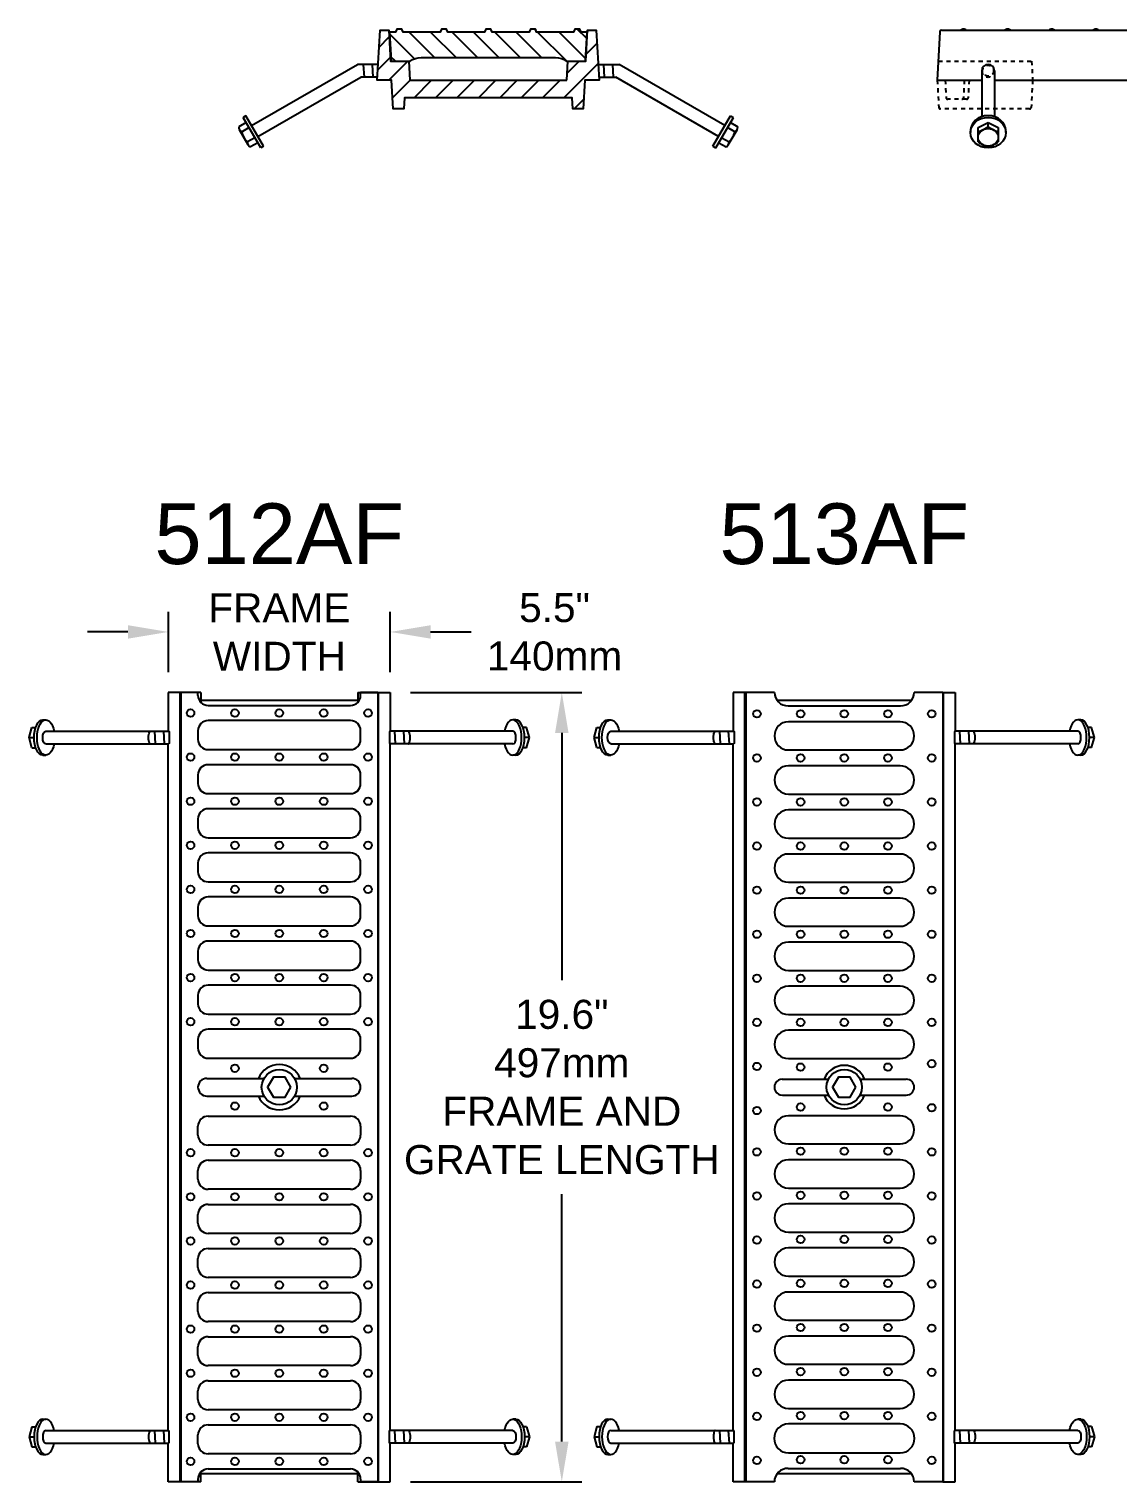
# Model space of a CAD drawing. Extents: x 0.5 to 55.1, y 3.8 to 77.5.
# Drawn here: x 0.55 to 27.53, y 41.49 to 77.5 of the extents above; entities that cross this region are included whole.
import ezdxf
from ezdxf.enums import TextEntityAlignment as Align

# ---------------------------------------------------------------- set-up
doc = ezdxf.new("R2010")
doc.units = 0
doc.header["$LTSCALE"] = 0.5
doc.header["$MEASUREMENT"] = 0
doc.linetypes.add('HIDDEN2', pattern=[0.1875, 0.125, -0.0625])
doc.layers.get('DEFPOINTS').update_dxf_attribs({"linetype": 'CONTINUOUS'})
for name, color, linetype in [('DIMENSION', 1, 'CONTINUOUS'), ('HATCH', 7, 'CONTINUOUS'), ('HIDDEN', 1, 'HIDDEN2'), ('TEXT', 7, 'CONTINUOUS'), ('VISIBLE_NARROW', 7, 'CONTINUOUS')]:
    doc.layers.add(name, color=color, linetype=linetype)
doc.styles.add('ARIAL', font='ARIAL.TTF')
doc.styles.add('ARIALDIMENSION', font='ARIAL.TTF')
doc.dimstyles.get("Standard").update_dxf_attribs({"dimscale": 8, "dimtxt": 0.09, "dimasz": 0.125, "dimexe": 0.0625, "dimexo": 0.0625, "dimgap": 0.06, "dimtad": 0, "dimtih": 1, "dimtoh": 1, "dimdec": 1, "dimtxsty": 'ARIALDIMENSION', "dimcen": 0, "dimazin": 3, "dimtfac": 1, "dimtdec": 3, "dimtofl": 0, "dimtmove": 0, "dimatfit": 3, "dimtolj": 1, "dimtzin": 0})

# ---------------------------------------------------------------- blocks, each defined once
blk = doc.blocks.new('VIEW')
at = {"layer": 'TEXT', "style": 'ARIAL'}
for tag, height, p in [('VIEW_NAME', 0.188, (0, 0)), ('SCALE', 0.12, (0, -0.25))]:
    blk.add_attdef(tag, text='', height=height, dxfattribs=at).set_placement(p, align=Align.MIDDLE_CENTER)
blk = doc.blocks.new('*D10')
at = {"layer": 'DEFPOINTS', "color": 0}
for p in [(9.5, 61.06), (13.75, 61.06), (9.5, 41.493)]:
    blk.add_point(p, dxfattribs=at)
at = {"layer": 'DIMENSION', "color": 0}
for p, q in [((10, 61.06), (14.25, 61.06)), ((13.75, 60.06), (13.75, 53.933)), ((13.75, 42.493), (13.75, 48.623)), ((10, 41.493), (14.25, 41.493))]:
    blk.add_line(p, q, dxfattribs=at)
for points in [[(13.583, 60.06), (13.917, 60.06), (13.75, 61.06)], [(13.583, 42.493), (13.917, 42.493), (13.75, 41.493)]]:
    blk.add_solid(points, dxfattribs=at)
at = {"layer": 'DIMENSION', "color": 0, "insert": (13.75, 51.278), "char_height": 0.72, "attachment_point": 5, "style": 'ARIALDIMENSION'}
blk.add_mtext('\\A1;19.6"\\P497mm\\PFRAME AND\\PGRATE LENGTH', dxfattribs=at)
blk = doc.blocks.new('*D11')
at = {"layer": 'DEFPOINTS', "color": 0}
for p in [(9.5, 62.56), (4, 61.062), (9.5, 61.062)]:
    blk.add_point(p, dxfattribs=at)
at = {"layer": 'DIMENSION', "color": 0}
for p, q in [((4, 61.562), (4, 63.06)), ((9.5, 61.562), (9.5, 63.06)), ((3, 62.56), (2, 62.56)), ((10.5, 62.56), (11.5, 62.56))]:
    blk.add_line(p, q, dxfattribs=at)
for points in [[(3, 62.727), (3, 62.394), (4, 62.56)], [(10.5, 62.727), (10.5, 62.394), (9.5, 62.56)]]:
    blk.add_solid(points, dxfattribs=at)
at = {"layer": 'DIMENSION', "color": 0, "insert": (13.57, 62.56), "char_height": 0.72, "attachment_point": 5, "style": 'ARIALDIMENSION'}
blk.add_mtext('\\A1;5.5"\\P140mm', dxfattribs=at)

msp = doc.modelspace()

# ---------------------------------------------------------------- hatches: boundary and pattern name
at = {"layer": 'HATCH'}
h = msp.add_hatch(dxfattribs=at)
h.set_pattern_fill('ANSI31', color=256, scale=3, style=0)
h.set_pattern_definition([(45, (1.03107, 36.5114), (-0.265165, 0.265165), [])])
h.paths.add_polyline_path([(14.0075, 75.8012), (14.0194, 75.5256), (14.2832, 75.5256), (14.3234, 76.2343), (14.678, 76.2343), (14.6049, 77.4744), (14.3884, 77.4744), (14.3481, 76.7067), (13.8954, 76.7067), (13.8706, 76.2343), (9.9848, 76.2343), (9.9601, 76.7067), (9.5073, 76.7067), (9.4671, 77.4744), (9.2505, 77.4744), (9.1774, 76.2343), (9.5321, 76.2343), (9.5722, 75.5256), (9.8361, 75.5256), (9.848, 75.8012)])
h = msp.add_hatch(dxfattribs=at)
h.set_pattern_fill('ANSI31', color=256, scale=3, angle=90, style=0)
h.set_pattern_definition([(135, (1.03107, 36.5114), (-0.265165, -0.265165), [])])
h.paths.add_polyline_path([(13.1269, 77.4252), (13.0959, 77.5032), (12.9709, 77.5032), (12.9399, 77.4252), (12.0246, 77.4252), (11.9936, 77.5032), (11.8686, 77.5032), (11.8376, 77.4252), (10.9222, 77.4252), (10.8912, 77.5032), (10.7662, 77.5032), (10.7352, 77.4252), (9.8198, 77.4252), (9.7888, 77.5032), (9.6638, 77.5032), (9.6328, 77.4252), (9.4835, 77.4252), (9.5212, 76.7067), (9.9908, 76.7067, -0.1573863), (10.265, 76.7952), (13.5971, 76.7952, -0.1573863), (13.8713, 76.7067), (14.341, 76.7067), (14.3786, 77.4252), (14.2293, 77.4252), (14.1983, 77.5032), (14.0733, 77.5032), (14.0423, 77.4252)])

# ---------------------------------------------------------------- linework, layer by layer
at = {"layer": 'HIDDEN'}
for p, q in [((23.0795, 76.7067), (25.3921, 76.7067)), ((25.3921, 76.7067), (25.4169, 76.2343)), ((23.0547, 76.2343), (23.0899, 75.5629)), ((23.2515, 76.2343), (23.2743, 75.7991)), ((23.724, 76.2343), (23.7012, 75.7991)), ((23.8421, 76.2343), (23.8193, 75.7991)), ((25.4169, 76.2343), (25.3817, 75.5629)), ((23.78, 75.7618), (23.3137, 75.7618)), ((25.3424, 75.5256), (23.1292, 75.5256))]:
    msp.add_line(p, q, dxfattribs=at)
msp.add_circle((24.3145, 76.4705), 0.1364, dxfattribs=at)
for centre, radius, start, end in [((24.3145, 76.4705), 0.1563, 180, 0), ((23.3137, 75.8012), 0.0394, 183, 270), ((23.6619, 75.8012), 0.0394, 270, 357), ((23.78, 75.8012), 0.0394, 270, 357), ((23.1292, 75.565), 0.0394, 183, 270), ((25.3424, 75.565), 0.0394, 270, 357)]:
    msp.add_arc(centre, radius, start, end, dxfattribs=at)
at = {"layer": 'VISIBLE_NARROW'}
for p, q in [((23.1177, 77.4371), (23.0547, 76.2343)), ((23.157, 77.4744), (42.5193, 77.4744)), ((9.4901, 77.3314), (9.4901, 77.3002)), ((14.3721, 77.3314), (14.3721, 77.3002)), ((6.0637, 75.1125), (8.6865, 76.6267)), ((9.2005, 76.6267), (8.6865, 76.6267)), ((8.8314, 76.6267), (8.8488, 76.3142)), ((9.0536, 76.6267), (9.071, 76.3142)), ((14.6549, 76.6267), (15.169, 76.6267)), ((14.7844, 76.6267), (14.8019, 76.3142)), ((15.0067, 76.6267), (15.0241, 76.3142)), ((17.7917, 75.1125), (15.169, 76.6267)), ((24.1583, 76.4705), (24.1583, 75.3311)), ((24.4708, 76.4705), (24.4708, 75.3311)), ((6.2199, 74.8418), (8.7702, 76.3142)), ((9.1821, 76.3142), (8.7702, 76.3142)), ((14.6733, 76.3142), (15.0853, 76.3142)), ((17.6355, 74.8418), (15.0853, 76.3142)), ((23.0547, 76.2343), (24.1583, 76.2343)), ((24.4708, 76.2343), (41.2055, 76.2343)), ((5.9231, 75.356), (5.8512, 75.3145)), ((6.2887, 74.5568), (5.8512, 75.3145)), ((6.3606, 74.5983), (5.9231, 75.356)), ((17.4949, 74.5983), (17.9324, 75.356)), ((17.5667, 74.5568), (18.0042, 75.3145)), ((17.9324, 75.356), (18.0042, 75.3145)), ((5.9256, 75.1857), (5.7458, 75.0819)), ((5.9791, 74.6331), (5.7624, 75.0083)), ((5.8179, 74.957), (5.9977, 75.0608)), ((18.0376, 74.957), (17.8577, 75.0608)), ((17.8764, 74.6331), (18.093, 75.0083)), ((17.9299, 75.1857), (18.1097, 75.0819)), ((23.877, 74.9772), (23.877, 74.9357)), ((24.0645, 75.0607), (24.3145, 75.1857)), ((24.0645, 74.7068), (24.0645, 75.0607)), ((24.3145, 75.1857), (24.5646, 75.0607)), ((24.3145, 75.0819), (24.3145, 75.1857)), ((24.5646, 75.0607), (24.5646, 74.7068)), ((24.752, 74.9357), (24.752, 74.9772)), ((6.1422, 74.8105), (5.9624, 74.7067)), ((6.2143, 74.6856), (6.0345, 74.5818)), ((6.3606, 74.5983), (6.2887, 74.5568)), ((17.4949, 74.5983), (17.5667, 74.5568)), ((17.6411, 74.6856), (17.8209, 74.5818)), ((17.7133, 74.8105), (17.8931, 74.7067)), ((4.8071, 61.0602), (3.9997, 61.0602)), ((3.9997, 61.0602), (3.9997, 60.0984)), ((4.2893, 41.4933), (4.2893, 61.0602)), ((4.309, 61.0582), (4.309, 41.4953)), ((4.7345, 61.0582), (4.309, 61.0582)), ((4.7345, 60.9887), (4.7345, 61.0582)), ((4.8071, 61.0602), (4.8071, 60.8126)), ((8.6929, 60.8634), (4.8071, 60.8634)), ((8.6929, 61.0602), (9.5003, 61.0602)), ((8.6929, 61.0602), (8.6929, 60.8126)), ((9.191, 61.0582), (8.7655, 61.0582)), ((8.7655, 60.9887), (8.7655, 61.0582)), ((9.191, 61.0582), (9.191, 41.4953)), ((9.2107, 41.4933), (9.2107, 61.0602)), ((9.5003, 61.0602), (9.5003, 60.0984)), ((18.3091, 61.0623), (17.9997, 61.0623)), ((17.9997, 61.0623), (17.9997, 60.1005)), ((18.2893, 41.4954), (18.2893, 61.0623)), ((18.3091, 61.0623), (18.3091, 41.4953)), ((19.0181, 61.0623), (18.3091, 61.0623)), ((22.4172, 60.8654), (19.0828, 60.8654)), ((23.1909, 61.0623), (22.4819, 61.0623)), ((23.1909, 61.0623), (23.1909, 41.4953)), ((23.1909, 61.0623), (23.5003, 61.0623)), ((23.2107, 41.4954), (23.2107, 61.0623)), ((23.5003, 61.0623), (23.5003, 60.1005)), ((4.9845, 60.7387), (8.5155, 60.7387)), ((19.3577, 60.7278), (22.1423, 60.7278)), ((0.5487, 59.9422), (0.6208, 60.1922)), ((0.6208, 60.1922), (0.7127, 60.1922)), ((0.8922, 60.3797), (0.9641, 60.3797)), ((8.5155, 60.3637), (4.9845, 60.3637)), ((12.6078, 60.3797), (12.5359, 60.3797)), ((12.8792, 60.1922), (12.7873, 60.1922)), ((12.9513, 59.9422), (12.8792, 60.1922)), ((14.5487, 59.9442), (14.6208, 60.1943)), ((14.6208, 60.1943), (14.7127, 60.1943)), ((14.8922, 60.3817), (14.9641, 60.3817)), ((22.1329, 60.3341), (19.3671, 60.3341)), ((26.6078, 60.3817), (26.5359, 60.3817)), ((26.8792, 60.1943), (26.7873, 60.1943)), ((26.9513, 59.9442), (26.8792, 60.1943)), ((0.6208, 59.6921), (0.5487, 59.9422)), ((0.5487, 59.9422), (0.6735, 59.9422)), ((0.9641, 60.0984), (4.0136, 60.0984)), ((0.9641, 59.7859), (4.0136, 59.7859)), ((3.6536, 60.0984), (3.6711, 59.7859)), ((3.8759, 60.0984), (3.8933, 59.7859)), ((3.9997, 42.7676), (3.9997, 59.7859)), ((4.7345, 60.1137), (4.7345, 59.8957)), ((8.7655, 59.8957), (8.7655, 60.1137)), ((12.5359, 60.0984), (9.4864, 60.0984)), ((12.5359, 59.7859), (9.4864, 59.7859)), ((9.5003, 42.7676), (9.5003, 59.7859)), ((9.6067, 60.0984), (9.6241, 59.7859)), ((9.8289, 60.0984), (9.8464, 59.7859)), ((12.9513, 59.9422), (12.8265, 59.9422)), ((12.8792, 59.6921), (12.9513, 59.9422)), ((14.6208, 59.6941), (14.5487, 59.9442)), ((14.5487, 59.9442), (14.6735, 59.9442)), ((14.9641, 60.1005), (18.0136, 60.1005)), ((14.9641, 59.788), (18.0136, 59.788)), ((17.6536, 60.1005), (17.6711, 59.788)), ((17.8759, 60.1005), (17.8933, 59.788)), ((17.9997, 42.7697), (17.9997, 59.788)), ((26.5359, 60.1005), (23.4864, 60.1005)), ((26.5359, 59.788), (23.4864, 59.788)), ((23.5003, 42.7697), (23.5003, 59.788)), ((23.6067, 60.1005), (23.6241, 59.788)), ((23.8289, 60.1005), (23.8464, 59.788)), ((26.9513, 59.9442), (26.8265, 59.9442)), ((26.8792, 59.6941), (26.9513, 59.9442)), ((0.6208, 59.6921), (0.7127, 59.6921)), ((0.8922, 59.5047), (0.9641, 59.5047)), ((4.9845, 59.6457), (8.5155, 59.6457)), ((12.6078, 59.5047), (12.5359, 59.5047)), ((12.8792, 59.6921), (12.7873, 59.6921)), ((14.6208, 59.6941), (14.7127, 59.6941)), ((14.8922, 59.5067), (14.9641, 59.5067)), ((19.3671, 59.6353), (22.1329, 59.6353)), ((26.6078, 59.5067), (26.5359, 59.5067)), ((26.8792, 59.6941), (26.7873, 59.6941)), ((8.5155, 59.2708), (4.9845, 59.2708)), ((22.1329, 59.2416), (19.3671, 59.2416)), ((4.7345, 59.0208), (4.7345, 58.8028)), ((8.7655, 58.8028), (8.7655, 59.0208)), ((4.9845, 58.5528), (8.5155, 58.5528)), ((19.3671, 58.5428), (22.1329, 58.5428)), ((8.5155, 58.1778), (4.9845, 58.1778)), ((22.1329, 58.1491), (19.3671, 58.1491)), ((4.7345, 57.9278), (4.7345, 57.7098)), ((8.7655, 57.7098), (8.7655, 57.9278)), ((4.9845, 57.4598), (8.5155, 57.4598)), ((19.3671, 57.4503), (22.1329, 57.4503)), ((8.5155, 57.0848), (4.9845, 57.0848)), ((22.1329, 57.0566), (19.3671, 57.0566)), ((4.7345, 56.8348), (4.7345, 56.6168)), ((8.7655, 56.6168), (8.7655, 56.8348)), ((4.9845, 56.3668), (8.5155, 56.3668)), ((19.3671, 56.3577), (22.1329, 56.3577)), ((8.5155, 55.9918), (4.9845, 55.9918)), ((22.1329, 55.964), (19.3671, 55.964)), ((4.7345, 55.7418), (4.7345, 55.5238)), ((8.7655, 55.5238), (8.7655, 55.7418)), ((4.9845, 55.2738), (8.5155, 55.2738)), ((19.3671, 55.2652), (22.1329, 55.2652)), ((8.5155, 54.8988), (4.9845, 54.8988)), ((22.1329, 54.8715), (19.3671, 54.8715)), ((4.7345, 54.6488), (4.7345, 54.4308)), ((8.7655, 54.4308), (8.7655, 54.6488)), ((4.9845, 54.1808), (8.5155, 54.1808)), ((19.3671, 54.1727), (22.1329, 54.1727)), ((8.5155, 53.8058), (4.9845, 53.8058)), ((22.1329, 53.779), (19.3671, 53.779)), ((4.7345, 53.5558), (4.7345, 53.3378)), ((8.7655, 53.3378), (8.7655, 53.5558)), ((4.9845, 53.0878), (8.5155, 53.0878)), ((19.3671, 53.0802), (22.1329, 53.0802)), ((8.5155, 52.7128), (4.9845, 52.7128)), ((22.1329, 52.6865), (19.3671, 52.6865)), ((4.7345, 52.4628), (4.7345, 52.2448)), ((8.7655, 52.2448), (8.7655, 52.4628)), ((4.9845, 51.9948), (8.5155, 51.9948)), ((19.3671, 51.9877), (22.1329, 51.9877)), ((4.9533, 51.4955), (6.3711, 51.4955)), ((7.1289, 51.4955), (8.5467, 51.4955)), ((19.2146, 51.4757), (20.3593, 51.4757)), ((21.1407, 51.4757), (22.2854, 51.4757)), ((4.9533, 51.058), (6.3711, 51.058)), ((7.1289, 51.058), (8.5467, 51.058)), ((19.2148, 51.0819), (20.3593, 51.0819)), ((21.1407, 51.0819), (22.2854, 51.0819)), ((4.9845, 50.5588), (8.5155, 50.5588)), ((22.1329, 50.57), (19.3671, 50.57)), ((4.7345, 50.0908), (4.7345, 50.3088)), ((8.7655, 50.3088), (8.7655, 50.0908)), ((8.5155, 49.8408), (4.9845, 49.8408)), ((19.3671, 49.8711), (22.1329, 49.8711)), ((4.9845, 49.4658), (8.5155, 49.4658)), ((22.1329, 49.4774), (19.3671, 49.4774)), ((4.7345, 48.9978), (4.7345, 49.2158)), ((8.7655, 49.2158), (8.7655, 48.9978)), ((8.5155, 48.7478), (4.9845, 48.7478)), ((19.3671, 48.7786), (22.1329, 48.7786)), ((4.9845, 48.3728), (8.5155, 48.3728)), ((22.1329, 48.3849), (19.3671, 48.3849)), ((4.7345, 47.9048), (4.7345, 48.1228)), ((8.7655, 48.1228), (8.7655, 47.9048)), ((8.5155, 47.6548), (4.9845, 47.6548)), ((19.3671, 47.6861), (22.1329, 47.6861)), ((4.9845, 47.2798), (8.5155, 47.2798)), ((22.1329, 47.2924), (19.3671, 47.2924)), ((4.7345, 46.8118), (4.7345, 47.0298)), ((8.7655, 47.0298), (8.7655, 46.8118)), ((8.5155, 46.5618), (4.9845, 46.5618)), ((19.3671, 46.5936), (22.1329, 46.5936)), ((4.9845, 46.1868), (8.5155, 46.1868)), ((22.1329, 46.1999), (19.3671, 46.1999)), ((4.7345, 45.7188), (4.7345, 45.9368)), ((8.7655, 45.9368), (8.7655, 45.7188)), ((8.5155, 45.4688), (4.9845, 45.4688)), ((19.3671, 45.5011), (22.1329, 45.5011)), ((4.9845, 45.0938), (8.5155, 45.0938)), ((22.1329, 45.1074), (19.3671, 45.1074)), ((4.7345, 44.6258), (4.7345, 44.8438)), ((8.7655, 44.8438), (8.7655, 44.6258)), ((8.5155, 44.3758), (4.9845, 44.3758)), ((19.3671, 44.4086), (22.1329, 44.4086)), ((4.9845, 44.0008), (8.5155, 44.0008)), ((22.1329, 44.0149), (19.3671, 44.0149)), ((4.7345, 43.5328), (4.7345, 43.7508)), ((8.7655, 43.7508), (8.7655, 43.5328)), ((8.5155, 43.2828), (4.9845, 43.2828)), ((19.3671, 43.316), (22.1329, 43.316)), ((0.6208, 42.8614), (0.5487, 42.6114)), ((0.6208, 42.8614), (0.7127, 42.8614)), ((0.8922, 43.0489), (0.9641, 43.0489)), ((4.9845, 42.9078), (8.5155, 42.9078)), ((12.6078, 43.0489), (12.5359, 43.0489)), ((12.8792, 42.8614), (12.7873, 42.8614)), ((12.8792, 42.8614), (12.9513, 42.6114)), ((14.6208, 42.8635), (14.5487, 42.6134)), ((14.6208, 42.8635), (14.7127, 42.8635)), ((14.8922, 43.0509), (14.9641, 43.0509)), ((22.1329, 42.9302), (19.3671, 42.9302)), ((26.6078, 43.0509), (26.5359, 43.0509)), ((26.8792, 42.8635), (26.7873, 42.8635)), ((26.8792, 42.8635), (26.9513, 42.6134)), ((0.5487, 42.6114), (0.6735, 42.6114)), ((0.5487, 42.6114), (0.6208, 42.3613)), ((0.9641, 42.7676), (4.0136, 42.7676)), ((3.6536, 42.7676), (3.6711, 42.4551)), ((3.8759, 42.7676), (3.8933, 42.4551)), ((4.7345, 42.4398), (4.7345, 42.6578)), ((8.7655, 42.6578), (8.7655, 42.4398)), ((12.5359, 42.7676), (9.4864, 42.7676)), ((9.6067, 42.7676), (9.6241, 42.4551)), ((9.8289, 42.7676), (9.8464, 42.4551)), ((12.9513, 42.6114), (12.8265, 42.6114)), ((12.9513, 42.6114), (12.8792, 42.3613)), ((14.5487, 42.6134), (14.6735, 42.6134)), ((14.5487, 42.6134), (14.6208, 42.3634)), ((14.9641, 42.7697), (18.0136, 42.7697)), ((17.6536, 42.7697), (17.6711, 42.4572)), ((17.8759, 42.7697), (17.8933, 42.4572)), ((26.5359, 42.7697), (23.4864, 42.7697)), ((23.6067, 42.7697), (23.6241, 42.4572)), ((23.8289, 42.7697), (23.8464, 42.4572)), ((26.9513, 42.6134), (26.8265, 42.6134)), ((26.9513, 42.6134), (26.8792, 42.3634)), ((0.6208, 42.3613), (0.7127, 42.3613)), ((0.8922, 42.1739), (0.9641, 42.1739)), ((0.9641, 42.4551), (4.0136, 42.4551)), ((3.9997, 41.4933), (3.9997, 42.4551)), ((8.5155, 42.1898), (4.9845, 42.1898)), ((12.5359, 42.4551), (9.4864, 42.4551)), ((9.5003, 41.4933), (9.5003, 42.4551)), ((12.6078, 42.1739), (12.5359, 42.1739)), ((12.8792, 42.3613), (12.7873, 42.3613)), ((14.6208, 42.3634), (14.7127, 42.3634)), ((14.8922, 42.1759), (14.9641, 42.1759)), ((14.9641, 42.4572), (18.0136, 42.4572)), ((17.9997, 41.4954), (17.9997, 42.4572)), ((19.3671, 42.2156), (22.1329, 42.2156)), ((26.5359, 42.4572), (23.4864, 42.4572)), ((23.5003, 41.4954), (23.5003, 42.4572)), ((26.6078, 42.1759), (26.5359, 42.1759)), ((26.8792, 42.3634), (26.7873, 42.3634)), ((4.9845, 41.8148), (8.5155, 41.8148)), ((19.3577, 41.8299), (22.1423, 41.8299)), ((4.8071, 41.4933), (3.9997, 41.4933)), ((4.7345, 41.4953), (4.309, 41.4953)), ((4.7345, 41.5648), (4.7345, 41.4953)), ((4.8071, 41.4933), (4.8071, 41.741)), ((8.6929, 41.6902), (4.8071, 41.6902)), ((8.6929, 41.4933), (8.6929, 41.741)), ((8.6929, 41.4933), (9.5003, 41.4933)), ((8.7655, 41.5648), (8.7655, 41.4953)), ((9.191, 41.4953), (8.7655, 41.4953)), ((18.3091, 41.4954), (17.9997, 41.4954)), ((19.0177, 41.4953), (18.3091, 41.4953)), ((22.4179, 41.6922), (19.0821, 41.6922)), ((23.1909, 41.4953), (22.4823, 41.4953)), ((23.1909, 41.4954), (23.5003, 41.4954))]:
    msp.add_line(p, q, dxfattribs=at)
for points in [[(13.8706, 76.2343), (13.8954, 76.7067), (14.3481, 76.7067), (14.3884, 77.4744), (14.6049, 77.4744), (14.678, 76.2343), (14.3234, 76.2343), (14.2832, 75.5256), (14.0194, 75.5256), (14.0075, 75.8012), (9.848, 75.8012), (9.8361, 75.5256), (9.5722, 75.5256), (9.5321, 76.2343), (9.1774, 76.2343), (9.2505, 77.4744), (9.4671, 77.4744), (9.5073, 76.7067), (9.9601, 76.7067), (9.9848, 76.2343)], [(7.0388, 51.2768), (6.8944, 51.5268), (6.6056, 51.5268), (6.4612, 51.2768), (6.6056, 51.0267), (6.8944, 51.0267)], [(21.0388, 51.2788), (20.8944, 51.5289), (20.6056, 51.5289), (20.4613, 51.2788), (20.6056, 51.0288), (20.8944, 51.0288)]]:
    msp.add_lwpolyline(points, close=True, dxfattribs=at)
msp.add_lwpolyline([(14.3786, 77.4252), (14.2293, 77.4252), (14.1983, 77.5032), (14.0733, 77.5032), (14.0423, 77.4252), (13.1269, 77.4252), (13.0959, 77.5032), (12.9709, 77.5032), (12.9399, 77.4252), (12.0246, 77.4252), (11.9936, 77.5032), (11.8686, 77.5032), (11.8376, 77.4252), (10.9222, 77.4252), (10.8912, 77.5032), (10.7662, 77.5032), (10.7352, 77.4252), (9.8198, 77.4252), (9.7888, 77.5032), (9.6638, 77.5032), (9.6328, 77.4252), (9.4835, 77.4252), (9.5212, 76.7067), (9.9908, 76.7067, -0.1573863), (10.265, 76.7952), (13.5971, 76.7952, -0.1573863), (13.8713, 76.7067), (14.341, 76.7067)], format="xyb", close=True, dxfattribs=at)
for centre, radius in [((4.55, 60.5512), 0.0935), ((5.65, 60.5512), 0.0935), ((6.75, 60.5512), 0.0935), ((7.85, 60.5512), 0.0935), ((8.95, 60.5512), 0.0935), ((18.5846, 60.5312), 0.0935), ((19.6673, 60.5312), 0.0935), ((20.75, 60.5312), 0.0935), ((21.8327, 60.5312), 0.0935), ((22.9153, 60.5312), 0.0935), ((4.55, 59.4582), 0.0935), ((5.65, 59.4582), 0.0935), ((6.75, 59.4582), 0.0935), ((7.85, 59.4582), 0.0935), ((8.95, 59.4582), 0.0935), ((18.5846, 59.4386), 0.0935), ((19.6673, 59.4386), 0.0935), ((20.75, 59.4386), 0.0935), ((21.8327, 59.4386), 0.0935), ((22.9153, 59.4386), 0.0935), ((4.55, 58.3653), 0.0935), ((5.65, 58.3653), 0.0935), ((6.75, 58.3653), 0.0935), ((7.85, 58.3653), 0.0935), ((8.95, 58.3653), 0.0935), ((18.5846, 58.3461), 0.0935), ((19.6673, 58.3461), 0.0935), ((20.75, 58.3461), 0.0935), ((21.8327, 58.3461), 0.0935), ((22.9153, 58.3461), 0.0935), ((4.55, 57.2723), 0.0935), ((5.65, 57.2723), 0.0935), ((6.75, 57.2723), 0.0935), ((7.85, 57.2723), 0.0935), ((8.95, 57.2723), 0.0935), ((18.5846, 57.2536), 0.0935), ((19.6673, 57.2536), 0.0935), ((20.75, 57.2536), 0.0935), ((21.8327, 57.2536), 0.0935), ((22.9153, 57.2536), 0.0935), ((4.55, 56.1793), 0.0935), ((5.65, 56.1793), 0.0935), ((6.75, 56.1793), 0.0935), ((7.85, 56.1793), 0.0935), ((8.95, 56.1793), 0.0935), ((18.5846, 56.1611), 0.0935), ((19.6673, 56.1611), 0.0935), ((20.75, 56.1611), 0.0935), ((21.8327, 56.1611), 0.0935), ((22.9153, 56.1611), 0.0935), ((4.55, 55.0863), 0.0935), ((5.65, 55.0863), 0.0935), ((6.75, 55.0863), 0.0935), ((7.85, 55.0863), 0.0935), ((8.95, 55.0863), 0.0935), ((18.5846, 55.0686), 0.0935), ((19.6673, 55.0686), 0.0935), ((20.75, 55.0686), 0.0935), ((21.8327, 55.0686), 0.0935), ((22.9153, 55.0686), 0.0935), ((4.55, 53.9933), 0.0935), ((5.65, 53.9933), 0.0935), ((6.75, 53.9933), 0.0935), ((7.85, 53.9933), 0.0935), ((8.95, 53.9933), 0.0935), ((18.5846, 53.9761), 0.0935), ((19.6673, 53.9761), 0.0935), ((20.75, 53.9761), 0.0935), ((21.8327, 53.9761), 0.0935), ((22.9153, 53.9761), 0.0935), ((4.55, 52.9003), 0.0935), ((5.65, 52.9003), 0.0935), ((6.75, 52.9003), 0.0935), ((7.85, 52.9003), 0.0935), ((8.95, 52.9003), 0.0935), ((18.5846, 52.8835), 0.0935), ((19.6673, 52.8835), 0.0935), ((20.75, 52.8835), 0.0935), ((21.8327, 52.8835), 0.0935), ((22.9153, 52.8835), 0.0935), ((18.5846, 51.791), 0.0935), ((19.6673, 51.7743), 0.0935), ((21.8327, 51.7743), 0.0935), ((22.9153, 51.8595), 0.0935), ((5.65, 51.7451), 0.0935), ((6.75, 51.2768), 0.4375), ((7.85, 51.7451), 0.0935), ((20.75, 51.2788), 0.4375), ((5.65, 50.8084), 0.0935), ((7.85, 50.8084), 0.0935), ((18.5846, 50.6985), 0.0935), ((19.6673, 50.7837), 0.0935), ((21.8327, 50.7837), 0.0935), ((22.9153, 50.767), 0.0935), ((4.55, 49.6533), 0.0935), ((5.65, 49.6533), 0.0935), ((6.75, 49.6533), 0.0935), ((7.85, 49.6533), 0.0935), ((8.95, 49.6533), 0.0935), ((18.5846, 49.6745), 0.0935), ((19.6673, 49.6912), 0.0935), ((20.75, 49.6912), 0.0935), ((21.8327, 49.6912), 0.0935), ((22.9153, 49.6745), 0.0935), ((4.55, 48.5603), 0.0935), ((5.65, 48.5603), 0.0935), ((6.75, 48.5603), 0.0935), ((7.85, 48.5603), 0.0935), ((8.95, 48.5603), 0.0935), ((18.5846, 48.582), 0.0935), ((19.6673, 48.5987), 0.0935), ((20.75, 48.5987), 0.0935), ((21.8327, 48.5987), 0.0935), ((22.9153, 48.582), 0.0935), ((4.55, 47.4673), 0.0935), ((5.65, 47.4673), 0.0935), ((6.75, 47.4673), 0.0935), ((7.85, 47.4673), 0.0935), ((8.95, 47.4673), 0.0935), ((18.5846, 47.4895), 0.0935), ((19.6673, 47.5062), 0.0935), ((20.75, 47.5062), 0.0935), ((21.8327, 47.5062), 0.0935), ((22.9153, 47.4895), 0.0935), ((4.55, 46.3743), 0.0935), ((5.65, 46.3743), 0.0935), ((6.75, 46.3743), 0.0935), ((7.85, 46.3743), 0.0935), ((8.95, 46.3743), 0.0935), ((18.5846, 46.3969), 0.0935), ((19.6673, 46.4137), 0.0935), ((20.75, 46.4137), 0.0935), ((21.8327, 46.4137), 0.0935), ((22.9153, 46.3969), 0.0935), ((4.55, 45.2813), 0.0935), ((5.65, 45.2813), 0.0935), ((6.75, 45.2813), 0.0935), ((7.85, 45.2813), 0.0935), ((8.95, 45.2813), 0.0935), ((18.5846, 45.3044), 0.0935), ((19.6673, 45.3212), 0.0935), ((20.75, 45.3212), 0.0935), ((21.8327, 45.3212), 0.0935), ((22.9153, 45.3044), 0.0935), ((18.5846, 44.2119), 0.0935), ((19.6673, 44.2286), 0.0935), ((20.75, 44.2286), 0.0935), ((21.8327, 44.2286), 0.0935), ((22.9153, 44.2119), 0.0935), ((4.55, 44.1883), 0.0935), ((5.65, 44.1883), 0.0935), ((6.75, 44.1883), 0.0935), ((7.85, 44.1883), 0.0935), ((8.95, 44.1883), 0.0935), ((18.5846, 43.1194), 0.0935), ((19.6673, 43.1361), 0.0935), ((20.75, 43.1361), 0.0935), ((21.8327, 43.1361), 0.0935), ((22.9153, 43.1194), 0.0935), ((4.55, 43.0953), 0.0935), ((5.65, 43.0953), 0.0935), ((6.75, 43.0953), 0.0935), ((7.85, 43.0953), 0.0935), ((8.95, 43.0953), 0.0935), ((19.6673, 42.0436), 0.0935), ((20.75, 42.0436), 0.0935), ((21.8327, 42.0436), 0.0935), ((4.55, 42.0023), 0.0935), ((5.65, 42.0023), 0.0935), ((6.75, 42.0023), 0.0935), ((7.85, 42.0023), 0.0935), ((8.95, 42.0023), 0.0935), ((18.5846, 42.0269), 0.0935), ((22.9153, 42.0269), 0.0935)]:
    msp.add_circle(centre, radius, dxfattribs=at)
for centre, radius, start, end in [((23.157, 77.435), 0.0394, 90, 177), ((23.157, 77.435), 0.0394, 90, 177), ((23.7054, 77.4082), 0.095, 44.1983, 135.8017), ((24.7984, 77.4082), 0.095, 44.1983, 135.8017), ((25.8914, 77.4082), 0.095, 44.1983, 135.8017), ((26.9844, 77.4082), 0.095, 44.1983, 135.8017), ((24.3145, 76.4705), 0.1563, 0, 180), ((5.8728, 75.072), 0.1275, 175.53632, 244.46368), ((6.2845, 75.0595), 0.4778, 192.3965, 227.6035), ((17.5709, 75.0595), 0.4778, 312.3965, 347.6035), ((17.9826, 75.072), 0.1275, 295.53632, 4.46368), ((23.7556, 75.8873), 0.9803, 288.36696, 304.76315), ((24.8735, 75.8873), 0.9803, 235.23685, 251.63304), ((6.0895, 74.6968), 0.1275, 175.53632, 244.46368), ((17.766, 74.6968), 0.1275, 295.53632, 4.46368), ((24.5808, 75.4269), 0.8861, 234.35788, 252.51201), ((24.0483, 75.4269), 0.8861, 287.48799, 305.64212), ((4.9845, 60.9887), 0.25, 180, 270), ((8.5155, 60.9887), 0.25, 270, 0), ((19.3539, 61.0635), 0.3357, 180.1915, 270.65864), ((22.1461, 61.0635), 0.3357, 269.34136, 359.8085), ((4.9845, 60.1137), 0.25, 90, 180), ((8.5155, 60.1137), 0.25, 0, 90), ((19.3671, 59.9847), 0.3494, 90, 270), ((22.1329, 59.9847), 0.3494, 270, 90), ((4.9845, 59.8957), 0.25, 180, 270), ((8.5155, 59.8957), 0.25, 270, 0), ((4.9845, 59.0208), 0.25, 90, 180), ((8.5155, 59.0208), 0.25, 0, 90), ((19.3671, 58.8922), 0.3494, 90, 270), ((22.1329, 58.8922), 0.3494, 270, 90), ((4.9845, 58.8028), 0.25, 180, 270), ((8.5155, 58.8028), 0.25, 270, 0), ((4.9845, 57.9278), 0.25, 90, 180), ((8.5155, 57.9278), 0.25, 360, 90), ((19.3671, 57.7997), 0.3494, 90, 270), ((22.1329, 57.7997), 0.3494, 270, 90), ((4.9845, 57.7098), 0.25, 180, 270), ((8.5155, 57.7098), 0.25, 270, 360), ((4.9845, 56.8348), 0.25, 90, 180), ((8.5155, 56.8348), 0.25, 0, 90), ((19.3671, 56.7072), 0.3494, 90, 270), ((22.1329, 56.7072), 0.3494, 270, 90), ((4.9845, 56.6168), 0.25, 180, 270), ((8.5155, 56.6168), 0.25, 270, 0), ((4.9845, 55.7418), 0.25, 90, 180), ((8.5155, 55.7418), 0.25, 360, 90), ((19.3671, 55.6146), 0.3494, 90, 270), ((22.1329, 55.6146), 0.3494, 270, 90), ((4.9845, 55.5238), 0.25, 180, 270), ((8.5155, 55.5238), 0.25, 270, 360), ((4.9845, 54.6488), 0.25, 90, 180), ((8.5155, 54.6488), 0.25, 0, 90), ((19.3671, 54.5221), 0.3494, 90, 270), ((22.1329, 54.5221), 0.3494, 270, 90), ((4.9845, 54.4308), 0.25, 180, 270), ((8.5155, 54.4308), 0.25, 270, 0), ((4.9845, 53.5558), 0.25, 90, 180), ((8.5155, 53.5558), 0.25, 360, 90), ((19.3671, 53.4296), 0.3494, 90, 270), ((22.1329, 53.4296), 0.3494, 270, 90), ((4.9845, 53.3378), 0.25, 180, 270), ((8.5155, 53.3378), 0.25, 270, 360), ((4.9845, 52.4628), 0.25, 90, 180), ((8.5155, 52.4628), 0.25, 0, 90), ((19.3671, 52.3371), 0.3494, 90, 270), ((22.1329, 52.3371), 0.3494, 270, 90), ((4.9845, 52.2448), 0.25, 180, 270), ((8.5155, 52.2448), 0.25, 270, 0), ((4.9533, 51.2768), 0.2187, 90, 270), ((6.75, 51.2768), 0.5625, 22.88538, 157.11462), ((8.5467, 51.2768), 0.2187, 270, 90), ((20.75, 51.2788), 0.5394, 21.45478, 158.54522), ((19.2146, 51.2788), 0.1969, 90, 270.08167), ((22.2854, 51.2788), 0.1969, 270, 90), ((6.75, 51.2768), 0.5625, 202.88538, 337.11462), ((20.75, 51.2788), 0.5394, 201.45475, 338.54525), ((4.9845, 50.3088), 0.25, 90, 180), ((8.5155, 50.3088), 0.25, 360, 90), ((19.3671, 50.2206), 0.3494, 90, 270), ((22.1329, 50.2206), 0.3494, 270, 90), ((4.9845, 50.0908), 0.25, 180, 270), ((8.5155, 50.0908), 0.25, 270, 360), ((4.9845, 49.2158), 0.25, 90, 180), ((8.5155, 49.2158), 0.25, 0, 90), ((19.3671, 49.128), 0.3494, 90, 270), ((22.1329, 49.128), 0.3494, 270, 90), ((4.9845, 48.9978), 0.25, 180, 270), ((8.5155, 48.9978), 0.25, 270, 0), ((4.9845, 48.1228), 0.25, 90, 180), ((8.5155, 48.1228), 0.25, 0, 90), ((19.3671, 48.0355), 0.3494, 90, 270), ((22.1329, 48.0355), 0.3494, 270, 90), ((4.9845, 47.9048), 0.25, 180, 270), ((8.5155, 47.9048), 0.25, 270, 0), ((4.9845, 47.0298), 0.25, 90, 180), ((8.5155, 47.0298), 0.25, 360, 90), ((19.3671, 46.943), 0.3494, 90, 270), ((22.1329, 46.943), 0.3494, 270, 90), ((4.9845, 46.8118), 0.25, 180, 270), ((8.5155, 46.8118), 0.25, 270, 360), ((4.9845, 45.9368), 0.25, 90, 180), ((8.5155, 45.9368), 0.25, 360, 90), ((19.3671, 45.8505), 0.3494, 90, 270), ((22.1329, 45.8505), 0.3494, 270, 90), ((4.9845, 45.7188), 0.25, 180, 270), ((8.5155, 45.7188), 0.25, 270, 360), ((4.9845, 44.8438), 0.25, 90, 180), ((8.5155, 44.8438), 0.25, 360, 90), ((19.3671, 44.758), 0.3494, 90, 270), ((22.1329, 44.758), 0.3494, 270, 90), ((4.9845, 44.6258), 0.25, 180, 270), ((8.5155, 44.6258), 0.25, 270, 360), ((4.9845, 43.7508), 0.25, 90, 180), ((8.5155, 43.7508), 0.25, 360, 90), ((19.3671, 43.6654), 0.3494, 90, 270), ((22.1329, 43.6654), 0.3494, 270, 90), ((4.9845, 43.5328), 0.25, 180, 270), ((8.5155, 43.5328), 0.25, 270, 360), ((4.9845, 42.6578), 0.25, 90, 180), ((8.5155, 42.6578), 0.25, 0, 90), ((19.3671, 42.5729), 0.3573, 90, 269.99999), ((22.1329, 42.5729), 0.3573, 270, 90), ((4.9845, 42.4398), 0.25, 180, 270), ((8.5155, 42.4398), 0.25, 270, 0), ((4.9845, 41.5648), 0.25, 90, 180), ((8.5155, 41.5648), 0.25, 360, 90), ((19.353, 41.4946), 0.3353, 89.19302, 179.87517), ((22.147, 41.4946), 0.3353, 0.12483, 90.80698)]:
    msp.add_arc(centre, radius, start, end, dxfattribs=at)
for centre, major_axis, ratio, start_param, end_param in [((24.3145, 74.9772), (-0.4375, 0), 0.8660254, 3.1415927, 6.2831853), ((12.5359, 59.9422), (0, 0.4375), 0.5, 1.9360035, 7.4887744), ((12.6078, 59.9422), (0, 0.4375), 0.5, 3.1415927, 6.2831853), ((26.5359, 59.9442), (0, 0.4375), 0.5, 1.9360035, 7.4887744), ((26.6078, 59.9442), (0, 0.4375), 0.5, 3.1415927, 6.2831853), ((9.4864, 59.9422), (0, -0.1562), 0.0589666, 3.1415927, 6.2831853), ((9.9494, 59.9422), (0, -0.1562), 0.2679492, 0, 3.1415927), ((12.5359, 59.9422), (0, 0.1562), 0.5, 3.1415927, 6.2831853), ((23.4864, 59.9442), (0, -0.1562), 0.0589666, 3.1415927, 6.2831853), ((23.9494, 59.9442), (0, -0.1562), 0.2679492, 0, 3.1415927), ((26.5359, 59.9442), (0, 0.1562), 0.5, 3.1415927, 6.2831853), ((0.8922, 42.6114), (0, -0.4375), 0.5, 3.1415927, 6.2831853), ((0.9641, 42.6114), (0, -0.4375), 0.5, 1.9360035, 7.4887744), ((14.8922, 42.6134), (0, -0.4375), 0.5, 3.1415927, 6.2831853), ((14.9641, 42.6134), (0, -0.4375), 0.5, 1.9360035, 7.4887744), ((0.9641, 42.6114), (0, -0.1562), 0.5, 3.1415927, 6.2831853), ((3.5506, 42.6114), (0, 0.1562), 0.2679492, 0, 3.1415927), ((4.0136, 42.6114), (0, 0.1562), 0.0589666, 3.1415927, 6.2831853), ((14.9641, 42.6134), (0, -0.1562), 0.5, 3.1415927, 6.2831853), ((17.5506, 42.6134), (0, 0.1562), 0.2679492, 0, 3.1415927), ((18.0136, 42.6134), (0, 0.1562), 0.0589666, 3.1415927, 6.2831853)]:
    msp.add_ellipse(centre, major_axis=major_axis, ratio=ratio, start_param=start_param, end_param=end_param, dxfattribs=at)
for centre, major_axis, ratio in [((24.3145, 74.9357), (-0.4375, 0), 0.8660254), ((24.3145, 74.82), (0.2501, 0), 0.8690892)]:
    msp.add_ellipse(centre, major_axis=major_axis, ratio=ratio, dxfattribs=at)
at = {"layer": 'VISIBLE_NARROW', "extrusion": (0, 0, -1)}
for centre, major_axis, ratio, start_param, end_param in [((0.8922, 59.9422), (0, 0.4375), 0.5, 3.1415927, 6.2831853), ((0.9641, 59.9422), (0, 0.4375), 0.5, 1.9360035, 7.4887744), ((14.8922, 59.9442), (0, 0.4375), 0.5, 3.1415927, 6.2831853), ((14.9641, 59.9442), (0, 0.4375), 0.5, 1.9360035, 7.4887744), ((0.9641, 59.9422), (0, 0.1562), 0.5, 3.1415927, 6.2831853), ((3.5506, 59.9422), (0, -0.1562), 0.2679492, 0, 3.1415927), ((4.0136, 59.9422), (0, -0.1562), 0.0589666, 3.1415927, 6.2831853), ((14.9641, 59.9442), (0, 0.1562), 0.5, 3.1415927, 6.2831853), ((17.5506, 59.9442), (0, -0.1562), 0.2679492, 0, 3.1415927), ((18.0136, 59.9442), (0, -0.1562), 0.0589666, 3.1415927, 6.2831853), ((12.5359, 42.6114), (0, -0.4375), 0.5, 1.9360035, 7.4887744), ((12.6078, 42.6114), (0, -0.4375), 0.5, 3.1415927, 6.2831853), ((26.5359, 42.6134), (0, -0.4375), 0.5, 1.9360035, 7.4887744), ((26.6078, 42.6134), (0, -0.4375), 0.5, 3.1415927, 6.2831853), ((9.4864, 42.6114), (0, 0.1562), 0.0589666, 3.1415927, 6.2831853), ((9.9494, 42.6114), (0, 0.1562), 0.2679492, 0, 3.1415927), ((12.5359, 42.6114), (0, -0.1562), 0.5, 3.1415927, 6.2831853), ((23.4864, 42.6134), (0, 0.1562), 0.0589666, 3.1415927, 6.2831853), ((23.9494, 42.6134), (0, 0.1562), 0.2679492, 0, 3.1415927), ((26.5359, 42.6134), (0, -0.1562), 0.5, 3.1415927, 6.2831853)]:
    msp.add_ellipse(centre, major_axis=major_axis, ratio=ratio, start_param=start_param, end_param=end_param, dxfattribs=at)

# ---------------------------------------------------------------- block references
at = {"layer": 'TEXT'}
ref = msp.add_blockref('VIEW', (6.75, 64.9953), dxfattribs=dict(at, xscale=8, yscale=8, zscale=8))
ref.add_attrib('VIEW_NAME', '512AF', dxfattribs={"height": 1.504, "style": 'ARIAL'}).set_placement((6.75, 64.9953), align=Align.MIDDLE_CENTER)
ref = msp.add_blockref('VIEW', (20.75, 64.9953), dxfattribs=dict(at, xscale=8, yscale=8, zscale=8))
ref.add_attrib('VIEW_NAME', '513AF', dxfattribs={"height": 1.504, "style": 'ARIAL'}).set_placement((20.75, 64.9953), align=Align.MIDDLE_CENTER)

# ---------------------------------------------------------------- texts
at = {"layer": 'DIMENSION', "insert": (6.75, 62.5582), "char_height": 0.72, "width": 3.6299, "attachment_point": 5, "style": 'ARIAL'}
msp.add_mtext('FRAME\\PWIDTH', dxfattribs=at)

# ---------------------------------------------------------------- dimensions: what is measured, and where the dimension line sits
at = {"layer": 'DIMENSION'}
dim = msp.add_linear_dim(base=(9.5003, 62.5603), p1=(3.9997, 61.0623), p2=(9.5003, 61.0623), angle=180, text='<>\\P140mm', dimstyle='STANDARD', override={"dimpost": '"'}, dxfattribs=at)
dim.commit()
dim.dimension.update_dxf_attribs({"geometry": '*D11', "text_midpoint": (13.5701, 62.5603)})
dim = msp.add_linear_dim(base=(13.75, 61.0602), p1=(9.5003, 41.4933), p2=(9.5003, 61.0602), angle=90, text='<>\\P497mm\\PFRAME AND\\PGRATE LENGTH', dimstyle='STANDARD', override={"dimpost": '"'}, dxfattribs=at)
dim.commit()
dim.dimension.update_dxf_attribs({"geometry": '*D10', "text_midpoint": (13.75, 51.2778), "dimtype": 160})

doc.saveas('drawing.dxf')
